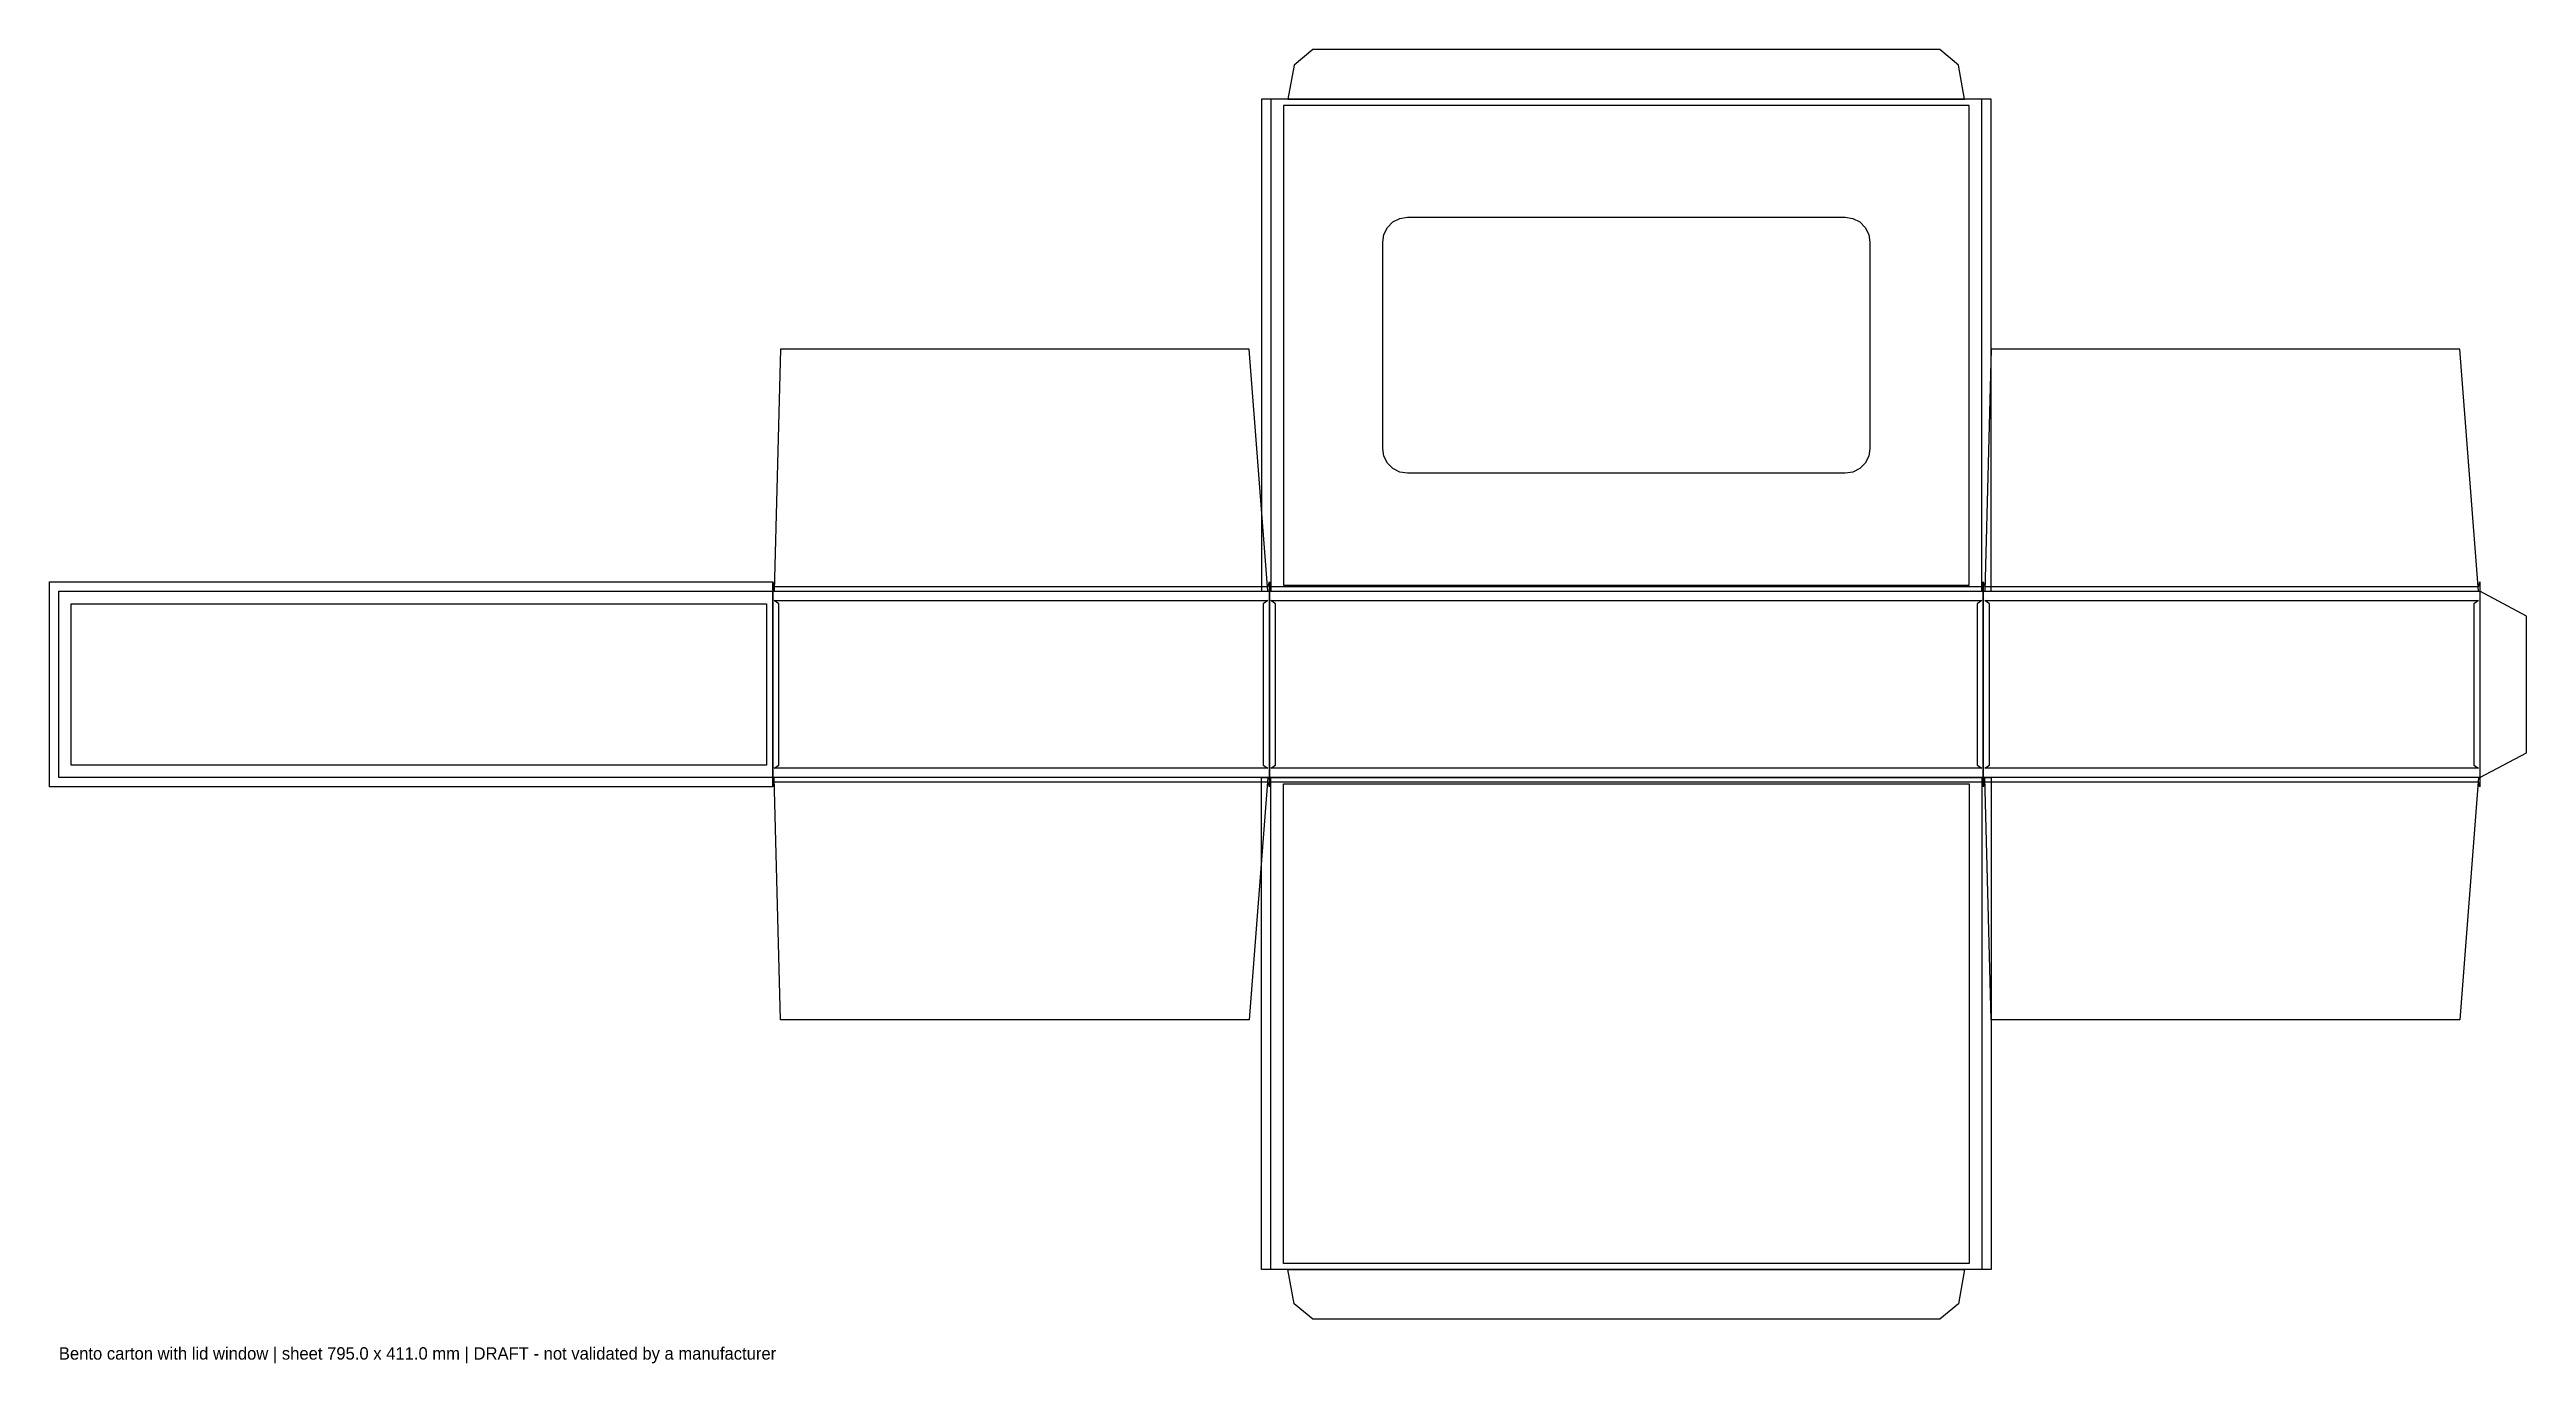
# Model space of a CAD drawing. Header units: millimetres. Extents: x -3 to 795, y -13 to 410.
import ezdxf

# ---------------------------------------------------------------- set-up
doc = ezdxf.new("R2010")
doc.units = ezdxf.units.MM
for name, color, linetype in [('BLEED', 5, 'Continuous'), ('CREASE', 4, 'Continuous'), ('CUT', 6, 'Continuous'), ('GLUE', 2, 'Continuous'), ('INFO', 8, 'Continuous'), ('SAFE', 94, 'Continuous')]:
    doc.layers.add(name, color=color, linetype=linetype)

msp = doc.modelspace()

# ---------------------------------------------------------------- linework, layer by layer
at = {"layer": 'BLEED'}
for points in [[(387.5, 235.5), (622.5, 235.5), (622.5, 394), (387.5, 394)], [(-3, 238.5), (230, 238.5), (230, 172.5), (-3, 172.5)], [(230, 238.5), (230.5, 237), (389.5, 237), (390, 238.5), (390, 172.5), (389.5, 174), (230.5, 174), (230, 172.5)], [(390, 238.5), (390.5, 237), (619.5, 237), (620, 238.5), (620, 172.5), (619.5, 174), (390.5, 174), (390, 172.5)], [(620, 238.5), (620.5, 237), (779.5, 237), (780, 238.5), (780, 172.5), (779.5, 174), (620.5, 174), (620, 172.5)], [(387.5, 175.5), (622.5, 175.5), (622.5, 17), (387.5, 17)]]:
    msp.add_lwpolyline(points, close=True, dxfattribs=at)
at = {"layer": 'CREASE'}
for p, q in [((619.5, 394), (390.5, 394)), ((396, 394), (614, 394)), ((230, 235.5), (230, 175.5)), ((230.5, 235.5), (389.5, 235.5)), ((390, 235.5), (390, 175.5)), ((390.5, 235.5), (619.5, 235.5)), ((620, 235.5), (620, 175.5)), ((620.5, 235.5), (779.5, 235.5)), ((780, 235.5), (780, 175.5)), ((389.5, 175.5), (230.5, 175.5)), ((619.5, 175.5), (390.5, 175.5)), ((779.5, 175.5), (620.5, 175.5)), ((619.5, 17), (390.5, 17)), ((396, 17), (614, 17))]:
    msp.add_line(p, q, dxfattribs=at)
at = {"layer": 'CUT'}
for points in [[(614, 394), (612, 405), (606, 410), (404, 410), (398, 405), (396, 394)], [(390.5, 394), (390.5, 235.5)], [(619.5, 235.5), (619.5, 394)], [(389.5, 235.5), (383.5, 313.5), (232.5, 313.5), (230.5, 235.5)], [(779.5, 235.5), (773.5, 313.5), (622.5, 313.5), (620.5, 235.5)], [(230, 175.5), (0, 175.5), (0, 235.5), (230, 235.5)], [(230, 235.5), (230.5, 235.5)], [(389.5, 235.5), (390, 235.5)], [(390, 235.5), (390.5, 235.5)], [(619.5, 235.5), (620, 235.5)], [(620, 235.5), (620.5, 235.5)], [(779.5, 235.5), (780, 235.5)], [(780, 175.5), (795, 183.5), (795, 227.5), (780, 235.5)], [(230.5, 175.5), (230, 175.5)], [(389.5, 175.5), (383.5, 97.5), (232.5, 97.5), (230.5, 175.5)], [(390, 175.5), (389.5, 175.5)], [(390.5, 175.5), (390, 175.5)], [(390.5, 17), (390.5, 175.5)], [(620, 175.5), (619.5, 175.5)], [(619.5, 175.5), (619.5, 17)], [(620.5, 175.5), (620, 175.5)], [(779.5, 175.5), (773.5, 97.5), (622.5, 97.5), (620.5, 175.5)], [(780, 175.5), (779.5, 175.5)], [(614, 17), (612, 6), (606, 1), (404, 1), (398, 6), (396, 17)]]:
    msp.add_lwpolyline(points, dxfattribs=at)
msp.add_lwpolyline([(575.5, 356), (577.97, 355.61), (580.2, 354.47), (581.97, 352.7), (583.11, 350.47), (583.5, 348), (583.5, 281.5), (583.11, 279.03), (581.97, 276.8), (580.2, 275.03), (577.97, 273.89), (575.5, 273.5), (434.5, 273.5), (432.03, 273.89), (429.8, 275.03), (428.03, 276.8), (426.89, 279.03), (426.5, 281.5), (426.5, 348), (426.89, 350.47), (428.03, 352.7), (429.8, 354.47), (432.03, 355.61), (434.5, 356)], close=True, dxfattribs=at)
at = {"layer": 'GLUE'}
msp.add_lwpolyline([(780, 235.5), (780, 175.5), (795, 183.5), (795, 227.5)], close=True, dxfattribs=at)
at = {"layer": 'SAFE'}
for points in [[(394.5, 237.5), (615.5, 237.5), (615.5, 392), (394.5, 392)], [(4, 231.5), (228, 231.5), (228, 179.5), (4, 179.5)], [(232, 231.5), (230.5, 232.5), (389.5, 232.5), (388, 231.5), (388, 179.5), (389.5, 178.5), (230.5, 178.5), (232, 179.5)], [(392, 231.5), (390.5, 232.5), (619.5, 232.5), (618, 231.5), (618, 179.5), (619.5, 178.5), (390.5, 178.5), (392, 179.5)], [(622, 231.5), (620.5, 232.5), (779.5, 232.5), (778, 231.5), (778, 179.5), (779.5, 178.5), (620.5, 178.5), (622, 179.5)], [(394.5, 173.5), (615.5, 173.5), (615.5, 19), (394.5, 19)]]:
    msp.add_lwpolyline(points, close=True, dxfattribs=at)

# ---------------------------------------------------------------- texts
at = {"layer": 'INFO'}
msp.add_text('Bento carton with lid window | sheet 795.0 x 411.0 mm | DRAFT - not validated by a manufacturer', height=4, dxfattribs=at).set_placement((0, -12))

doc.saveas('drawing.dxf')
